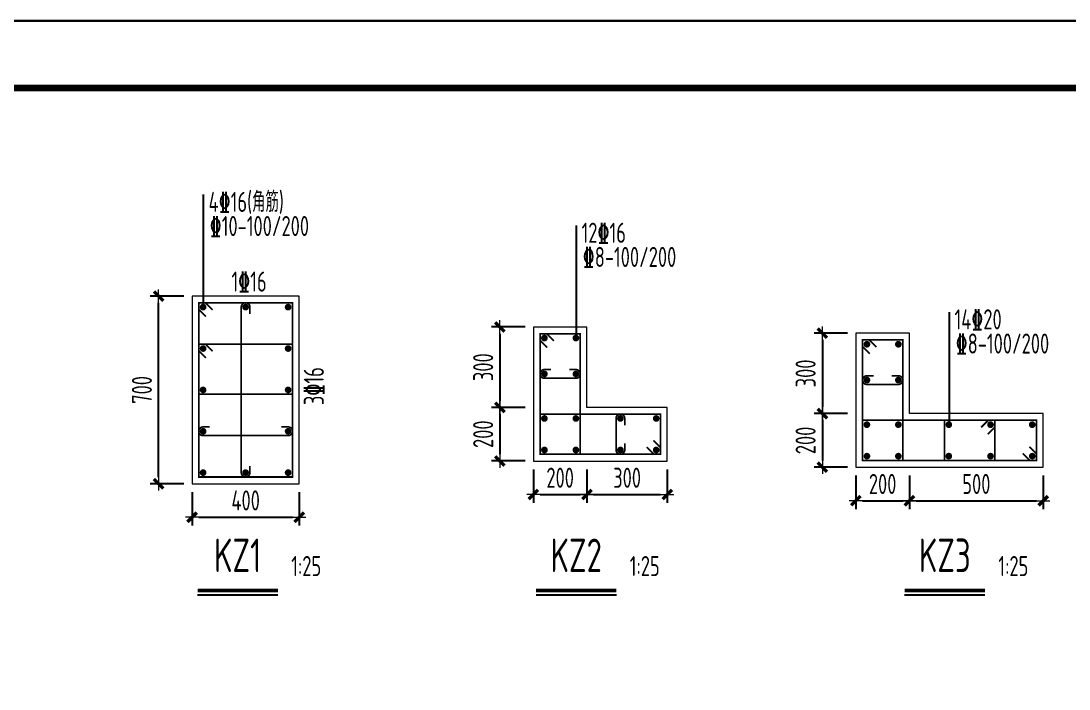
# Model space of a CAD drawing. Extents: x 580289 to 1106878, y -144605 to 78052.
# Drawn here: x 980489 to 996146, y 67977 to 77947 of the extents above; entities that cross this region are included whole.
import ezdxf
from ezdxf.enums import TextEntityAlignment as Align

# ---------------------------------------------------------------- set-up
doc = ezdxf.new("R2010")
doc.units = 0
doc.header["$LTSCALE"] = 100
doc.layers.get('0').update_dxf_attribs({"linetype": 'CONTINUOUS'})
doc.layers.get('Defpoints').update_dxf_attribs({"linetype": 'CONTINUOUS'})
for name, color, linetype, lineweight in [('REIN', 6, 'CONTINUOUS', 18), ('Z-柱大样外框', 7, 'CONTINUOUS', 18), ('Z-详图标注', 3, 'CONTINUOUS', 18)]:
    doc.layers.add(name, color=color, linetype=linetype, lineweight=lineweight)
for name, color, linetype in [('TEXT', 2, 'CONTINUOUS'), ('THICK', 6, 'CONTINUOUS'), ('THIN', 7, 'CONTINUOUS'), ('T图框', 7, 'CONTINUOUS'), ('图框', 254, 'CONTINUOUS')]:
    doc.layers.add(name, color=color, linetype=linetype)
doc.styles.get("Standard").update_dxf_attribs({"font": 'tssdeng.shx', "width": 0.7, "bigfont": 'tssdchn.shx'})
doc.styles.add('TCCAD_Dimension', font='Tssdeng.shx', dxfattribs={"width": 0.7, "bigfont": 'tssdchn.shx'})
doc.dimstyles.new('TCCAD_25_100', dxfattribs={"dimtxt": 300, "dimasz": 100, "dimexe": 125, "dimexo": 125, "dimgap": 100, "dimtad": 1, "dimdec": 0, "dimlfac": 0.25, "dimzin": 0, "dimdsep": 46, "dimtxsty": 'TCCAD_Dimension', "dimblk": '_TCDBK25_100', "dimcen": 0, "dimclrt": 7, "dimadec": 0, "dimazin": 0, "dimtfac": 1, "dimtdec": 0, "dimtix": 1, "dimtmove": 2, "dimatfit": 3, "dimfxl": 1, "dimtolj": 1, "dimtzin": 0, "dimarcsym": 0})

# ---------------------------------------------------------------- blocks, each defined once
blk = doc.blocks.new('_TCDBK25_100')
blk.add_line((-1, 0), (1, 0))
at = {"const_width": 0.5}
blk.add_lwpolyline([(-0.7, -0.7), (0.7, 0.7)], dxfattribs=at)
blk = doc.blocks.new('*D1652')
at = {"layer": 'Defpoints', "color": 0}
for p in [(983046, 71041), (984646, 71041), (984646, 70541)]:
    blk.add_point(p, dxfattribs=at)
at = {"layer": 'Z-详图标注', "color": 0, "lineweight": -2}
for p, q in [((983046, 70916), (983046, 70416)), ((984646, 70916), (984646, 70416)), ((983146, 70541), (984546, 70541))]:
    blk.add_line(p, q, dxfattribs=at)
at = {"layer": 'Z-详图标注', "color": 0, "lineweight": -2, "xscale": 100, "yscale": 100, "zscale": 100, "rotation": 180}
blk.add_blockref('_TCDBK25_100', (983046, 70541), dxfattribs=at)
at = {"layer": 'Z-详图标注', "color": 0, "lineweight": -2, "xscale": 100, "yscale": 100, "zscale": 100}
blk.add_blockref('_TCDBK25_100', (984646, 70541), dxfattribs=at)
at = {"layer": 'Z-详图标注', "color": 7, "insert": (983846, 70791), "char_height": 300, "attachment_point": 5, "style": 'TCCAD_Dimension'}
blk.add_mtext('\\A1;400', dxfattribs=at)
blk = doc.blocks.new('*D1653')
at = {"layer": 'Defpoints', "color": 0}
for p in [(982546, 73841), (983046, 73841), (983046, 71041)]:
    blk.add_point(p, dxfattribs=at)
at = {"layer": 'Z-详图标注', "color": 0, "lineweight": -2}
for p, q in [((982921, 73841), (982421, 73841)), ((982546, 71141), (982546, 73741)), ((982921, 71041), (982421, 71041))]:
    blk.add_line(p, q, dxfattribs=at)
at = {"layer": 'Z-详图标注', "color": 0, "lineweight": -2, "xscale": 100, "yscale": 100, "zscale": 100}
for p, rotation in [((982546, 73841), 90), ((982546, 71041), 270)]:
    blk.add_blockref('_TCDBK25_100', p, dxfattribs=dict(at, rotation=rotation))
at = {"layer": 'Z-详图标注', "color": 7, "insert": (982296, 72441), "char_height": 300, "attachment_point": 5, "rotation": 90, "style": 'TCCAD_Dimension'}
blk.add_mtext('\\A1;700', dxfattribs=at)
blk = doc.blocks.new('*D1654')
at = {"layer": 'Defpoints', "color": 0}
for p in [(988144, 73380), (987644, 72180), (988144, 72180)]:
    blk.add_point(p, dxfattribs=at)
at = {"layer": 'Z-详图标注', "color": 0, "lineweight": -2}
for p, q in [((988019, 73380), (987519, 73380)), ((987644, 73280), (987644, 72280)), ((988019, 72180), (987519, 72180))]:
    blk.add_line(p, q, dxfattribs=at)
at = {"layer": 'Z-详图标注', "color": 0, "lineweight": -2, "xscale": 100, "yscale": 100, "zscale": 100}
for p, rotation in [((987644, 73380), 90), ((987644, 72180), 270)]:
    blk.add_blockref('_TCDBK25_100', p, dxfattribs=dict(at, rotation=rotation))
at = {"layer": 'Z-详图标注', "color": 7, "insert": (987394, 72780), "char_height": 300, "attachment_point": 5, "rotation": 90, "style": 'TCCAD_Dimension'}
blk.add_mtext('\\A1;300', dxfattribs=at)
blk = doc.blocks.new('*D1655')
at = {"layer": 'Defpoints', "color": 0}
for p in [(988144, 72180), (987644, 71380), (988144, 71380)]:
    blk.add_point(p, dxfattribs=at)
at = {"layer": 'Z-详图标注', "color": 0, "lineweight": -2}
for p, q in [((988019, 72180), (987519, 72180)), ((987644, 72080), (987644, 71480)), ((988019, 71380), (987519, 71380))]:
    blk.add_line(p, q, dxfattribs=at)
at = {"layer": 'Z-详图标注', "color": 0, "lineweight": -2, "xscale": 100, "yscale": 100, "zscale": 100}
for p, rotation in [((987644, 72180), 90), ((987644, 71380), 270)]:
    blk.add_blockref('_TCDBK25_100', p, dxfattribs=dict(at, rotation=rotation))
at = {"layer": 'Z-详图标注', "color": 7, "insert": (987394, 71780), "char_height": 300, "attachment_point": 5, "rotation": 90, "style": 'TCCAD_Dimension'}
blk.add_mtext('\\A1;200', dxfattribs=at)
blk = doc.blocks.new('*D1656')
at = {"layer": 'Defpoints', "color": 0}
for p in [(988144, 71380), (988944, 71380), (988944, 70880)]:
    blk.add_point(p, dxfattribs=at)
at = {"layer": 'Z-详图标注', "color": 0, "lineweight": -2}
for p, q in [((988144, 71255), (988144, 70755)), ((988944, 71255), (988944, 70755)), ((988244, 70880), (988844, 70880))]:
    blk.add_line(p, q, dxfattribs=at)
at = {"layer": 'Z-详图标注', "color": 0, "lineweight": -2, "xscale": 100, "yscale": 100, "zscale": 100, "rotation": 180}
blk.add_blockref('_TCDBK25_100', (988144, 70880), dxfattribs=at)
at = {"layer": 'Z-详图标注', "color": 0, "lineweight": -2, "xscale": 100, "yscale": 100, "zscale": 100}
blk.add_blockref('_TCDBK25_100', (988944, 70880), dxfattribs=at)
at = {"layer": 'Z-详图标注', "color": 7, "insert": (988544, 71130), "char_height": 300, "attachment_point": 5, "style": 'TCCAD_Dimension'}
blk.add_mtext('\\A1;200', dxfattribs=at)
blk = doc.blocks.new('*D1657')
at = {"layer": 'Defpoints', "color": 0}
for p in [(988944, 71380), (990144, 71380), (990144, 70880)]:
    blk.add_point(p, dxfattribs=at)
at = {"layer": 'Z-详图标注', "color": 0, "lineweight": -2}
for p, q in [((988944, 71255), (988944, 70755)), ((990144, 71255), (990144, 70755)), ((989044, 70880), (990044, 70880))]:
    blk.add_line(p, q, dxfattribs=at)
at = {"layer": 'Z-详图标注', "color": 0, "lineweight": -2, "xscale": 100, "yscale": 100, "zscale": 100, "rotation": 180}
blk.add_blockref('_TCDBK25_100', (988944, 70880), dxfattribs=at)
at = {"layer": 'Z-详图标注', "color": 0, "lineweight": -2, "xscale": 100, "yscale": 100, "zscale": 100}
blk.add_blockref('_TCDBK25_100', (990144, 70880), dxfattribs=at)
at = {"layer": 'Z-详图标注', "color": 7, "insert": (989544, 71130), "char_height": 300, "attachment_point": 5, "style": 'TCCAD_Dimension'}
blk.add_mtext('\\A1;300', dxfattribs=at)
blk = doc.blocks.new('*D1721')
at = {"layer": 'Defpoints', "color": 0}
for p in [(992961, 73287), (992461, 72087), (992961, 72087)]:
    blk.add_point(p, dxfattribs=at)
at = {"layer": 'Z-详图标注', "color": 0, "lineweight": -2}
for p, q in [((992836, 73287), (992336, 73287)), ((992461, 73187), (992461, 72187)), ((992836, 72087), (992336, 72087))]:
    blk.add_line(p, q, dxfattribs=at)
at = {"layer": 'Z-详图标注', "color": 0, "lineweight": -2, "xscale": 100, "yscale": 100, "zscale": 100}
for p, rotation in [((992461, 73287), 90), ((992461, 72087), 270)]:
    blk.add_blockref('_TCDBK25_100', p, dxfattribs=dict(at, rotation=rotation))
at = {"layer": 'Z-详图标注', "color": 7, "insert": (992211, 72687), "char_height": 300, "attachment_point": 5, "rotation": 90, "style": 'TCCAD_Dimension'}
blk.add_mtext('\\A1;300', dxfattribs=at)
blk = doc.blocks.new('*D1722')
at = {"layer": 'Defpoints', "color": 0}
for p in [(992961, 72087), (992461, 71287), (992961, 71287)]:
    blk.add_point(p, dxfattribs=at)
at = {"layer": 'Z-详图标注', "color": 0, "lineweight": -2}
for p, q in [((992836, 72087), (992336, 72087)), ((992461, 71987), (992461, 71387)), ((992836, 71287), (992336, 71287))]:
    blk.add_line(p, q, dxfattribs=at)
at = {"layer": 'Z-详图标注', "color": 0, "lineweight": -2, "xscale": 100, "yscale": 100, "zscale": 100}
for p, rotation in [((992461, 72087), 90), ((992461, 71287), 270)]:
    blk.add_blockref('_TCDBK25_100', p, dxfattribs=dict(at, rotation=rotation))
at = {"layer": 'Z-详图标注', "color": 7, "insert": (992211, 71687), "char_height": 300, "attachment_point": 5, "rotation": 90, "style": 'TCCAD_Dimension'}
blk.add_mtext('\\A1;200', dxfattribs=at)
blk = doc.blocks.new('*D1723')
at = {"layer": 'Defpoints', "color": 0}
for p in [(992961, 71287), (993761, 71287), (993761, 70787)]:
    blk.add_point(p, dxfattribs=at)
at = {"layer": 'Z-详图标注', "color": 0, "lineweight": -2}
for p, q in [((992961, 71162), (992961, 70662)), ((993761, 71162), (993761, 70662)), ((993061, 70787), (993661, 70787))]:
    blk.add_line(p, q, dxfattribs=at)
at = {"layer": 'Z-详图标注', "color": 0, "lineweight": -2, "xscale": 100, "yscale": 100, "zscale": 100, "rotation": 180}
blk.add_blockref('_TCDBK25_100', (992961, 70787), dxfattribs=at)
at = {"layer": 'Z-详图标注', "color": 0, "lineweight": -2, "xscale": 100, "yscale": 100, "zscale": 100}
blk.add_blockref('_TCDBK25_100', (993761, 70787), dxfattribs=at)
at = {"layer": 'Z-详图标注', "color": 7, "insert": (993361, 71037), "char_height": 300, "attachment_point": 5, "style": 'TCCAD_Dimension'}
blk.add_mtext('\\A1;200', dxfattribs=at)
blk = doc.blocks.new('*D1724')
at = {"layer": 'Defpoints', "color": 0}
for p in [(993761, 71287), (995761, 71287), (995761, 70787)]:
    blk.add_point(p, dxfattribs=at)
at = {"layer": 'Z-详图标注', "color": 0, "lineweight": -2}
for p, q in [((993761, 71162), (993761, 70662)), ((995761, 71162), (995761, 70662)), ((993861, 70787), (995661, 70787))]:
    blk.add_line(p, q, dxfattribs=at)
at = {"layer": 'Z-详图标注', "color": 0, "lineweight": -2, "xscale": 100, "yscale": 100, "zscale": 100, "rotation": 180}
blk.add_blockref('_TCDBK25_100', (993761, 70787), dxfattribs=at)
at = {"layer": 'Z-详图标注', "color": 0, "lineweight": -2, "xscale": 100, "yscale": 100, "zscale": 100}
blk.add_blockref('_TCDBK25_100', (995761, 70787), dxfattribs=at)
at = {"layer": 'Z-详图标注', "color": 7, "insert": (994761, 71037), "char_height": 300, "attachment_point": 5, "style": 'TCCAD_Dimension'}
blk.add_mtext('\\A1;500', dxfattribs=at)
blk = doc.blocks.new('A$C72C84CBD')
at = {"layer": '图框', "color": 0}
for points in [[(0, 0), (0, 59400), (84100, 59400), (84100, 0)], [(0, 0), (84100, 0), (84100, 59400), (0, 59400)]]:
    blk.add_lwpolyline(points, close=True, dxfattribs=at)
at = {"layer": '图框', "color": 0, "const_width": 100}
blk.add_lwpolyline([(2500, 1000), (83100, 1000), (83100, 58400), (2500, 58400)], close=True, dxfattribs=at)
blk = doc.blocks.new('图框')
at = {"layer": 'T图框', "color": 4}
blk.add_blockref('A$C72C84CBD', (602717, 102744), dxfattribs=at)

msp = doc.modelspace()

# ---------------------------------------------------------------- linework, layer by layer
at = {"layer": 'REIN', "color": 210, "const_width": 25}
for points in [[(983251.6, 73535.1), (983145.5, 73641.2), (983145.5, 73741.2), (984545.5, 73741.2), (984545.5, 71141.2), (983145.5, 71141.2), (983145.5, 73741.2), (983245.5, 73741.2), (983351.6, 73635.1)], [(988349.9, 73073.7), (988243.8, 73179.7), (988243.8, 73279.7), (988843.8, 73279.7), (988843.8, 71479.7), (988243.8, 71479.7), (988243.8, 73279.7), (988343.8, 73279.7), (988449.9, 73173.7)], [(993167.5, 72981.1), (993061.4, 73087.2), (993061.4, 73187.2), (993661.4, 73187.2), (993661.4, 71387.2), (993061.4, 71387.2), (993061.4, 73187.2), (993161.4, 73187.2), (993267.5, 73081.1)], [(989937.8, 71685.8), (990043.8, 71579.7), (990043.8, 71479.7), (988243.8, 71479.7), (988243.8, 72079.7), (990043.8, 72079.7), (990043.8, 71479.7), (989943.8, 71479.7), (989837.8, 71585.8)], [(995555.4, 71593.2), (995661.4, 71487.2), (995661.4, 71387.2), (993061.4, 71387.2), (993061.4, 71987.2), (995661.4, 71987.2), (995661.4, 71387.2), (995561.4, 71387.2), (995455.4, 71493.2)]]:
    msp.add_lwpolyline(points, dxfattribs=at)
at = {"layer": 'REIN', "color": 6, "const_width": 25}
for points in [[(983910.5, 71306.2), (983910.5, 71206.2, -1), (983780.5, 71206.2), (983780.5, 73676.2, -1), (983910.5, 73676.2), (983910.5, 73576.2)], [(988678.8, 72744.7), (988778.8, 72744.7, -1), (988778.8, 72614.7), (988308.8, 72614.7, -1), (988308.8, 72744.7), (988408.8, 72744.7)], [(993496.4, 72652.2), (993596.4, 72652.2, -1), (993596.4, 72522.2), (993126.4, 72522.2, -1), (993126.4, 72652.2), (993226.4, 72652.2)], [(989508.8, 71644.7), (989508.8, 71544.7, -1), (989378.8, 71544.7), (989378.8, 72014.7, -1), (989508.8, 72014.7), (989508.8, 71914.7)], [(984380.5, 71888.7), (984480.5, 71888.7, -1), (984480.5, 71758.7), (983210.5, 71758.7, -1), (983210.5, 71888.7), (983310.5, 71888.7)]]:
    msp.add_lwpolyline(points, format="xyb", dxfattribs=at)
at = {"layer": 'REIN', "color": 6, "const_width": 50}
for points in [[(983185.5, 73676.2, 1), (983235.5, 73676.2, 1)], [(983820.5, 73676.2, 1), (983870.5, 73676.2, 1)], [(984455.5, 73676.2, 1), (984505.5, 73676.2, 1)], [(988333.8, 73214.7, 1), (988283.8, 73214.7, 1)], [(988803.8, 73214.7, 1), (988753.8, 73214.7, 1)], [(993126.4, 73097.2, 1), (993126.4, 73147.2, 1)], [(993596.4, 73097.2, 1), (993596.4, 73147.2, 1)], [(983185.5, 73058.7, 1), (983235.5, 73058.7, 1)], [(984455.5, 73058.7, 1), (984505.5, 73058.7, 1)], [(988333.8, 72679.7, 1), (988283.8, 72679.7, 1)], [(988803.8, 72679.7, 1), (988753.8, 72679.7, 1)], [(983185.5, 72441.2, 1), (983235.5, 72441.2, 1)], [(984455.5, 72441.2, 1), (984505.5, 72441.2, 1)], [(993126.4, 72562.2, 1), (993126.4, 72612.2, 1)], [(993596.4, 72562.2, 1), (993596.4, 72612.2, 1)], [(988333.8, 72014.7, 1), (988283.8, 72014.7, 1)], [(988803.8, 72014.7, 1), (988753.8, 72014.7, 1)], [(989468.8, 72014.7, 1), (989418.8, 72014.7, 1)], [(990003.8, 72014.7, 1), (989953.8, 72014.7, 1)], [(983185.5, 71823.7, 1), (983235.5, 71823.7, 1)], [(984455.5, 71823.7, 1), (984505.5, 71823.7, 1)], [(993126.4, 71897.2, 1), (993126.4, 71947.2, 1)], [(993596.4, 71897.2, 1), (993596.4, 71947.2, 1)], [(994349.8, 71897.2, 1), (994349.8, 71947.2, 1)], [(994973.1, 71897.2, 1), (994973.1, 71947.2, 1)], [(995596.4, 71897.2, 1), (995596.4, 71947.2, 1)], [(988333.8, 71544.7, 1), (988283.8, 71544.7, 1)], [(988803.8, 71544.7, 1), (988753.8, 71544.7, 1)], [(989468.8, 71544.7, 1), (989418.8, 71544.7, 1)], [(990003.8, 71544.7, 1), (989953.8, 71544.7, 1)], [(993126.4, 71427.2, 1), (993126.4, 71477.2, 1)], [(993596.4, 71427.2, 1), (993596.4, 71477.2, 1)], [(994349.8, 71427.2, 1), (994349.8, 71477.2, 1)], [(994973.1, 71427.2, 1), (994973.1, 71477.2, 1)], [(995596.4, 71427.2, 1), (995596.4, 71477.2, 1)], [(983185.5, 71206.2, 1), (983235.5, 71206.2, 1)], [(983820.5, 71206.2, 1), (983870.5, 71206.2, 1)], [(984455.5, 71206.2, 1), (984505.5, 71206.2, 1)]]:
    msp.add_lwpolyline(points, format="xyb", close=True, dxfattribs=at)
at = {"layer": 'REIN', "color": 6, "const_width": 25}
for points in [[(983251.6, 72917.6), (983145.5, 73023.7), (983145.5, 73123.7), (984545.5, 73123.7), (984545.5, 72376.2), (983145.5, 72376.2), (983145.5, 73123.7), (983245.5, 73123.7), (983351.6, 73017.6)], [(994832, 71881.1), (994938.1, 71987.2), (995038.1, 71987.2), (995038.1, 71387.2), (994284.8, 71387.2), (994284.8, 71987.2), (995038.1, 71987.2), (995038.1, 71887.2), (994932, 71781.1)]]:
    msp.add_lwpolyline(points, dxfattribs=at)
at = {"layer": 'TEXT'}
for p, q in [((983211.5, 75356.5), (983210.4, 73701.2)), ((988783.6, 74895.5), (988782.5, 73240.2)), ((994354.5, 73602.9), (994353.4, 71947.6))]:
    msp.add_line(p, q, dxfattribs=at)
at = {"layer": 'THICK', "const_width": 50}
for points in [[(983127, 69447.2), (984327, 69447.2)], [(988183.3, 69447.2), (989383.3, 69447.2)], [(993689.7, 69447.2), (994889.7, 69447.2)]]:
    msp.add_lwpolyline(points, dxfattribs=at)
at = {"layer": 'THIN'}
for p, q in [((983127, 69382.2), (984327, 69382.2)), ((988183.3, 69382.2), (989383.3, 69382.2)), ((993689.7, 69382.2), (994889.7, 69382.2))]:
    msp.add_line(p, q, dxfattribs=at)
at = {"layer": 'Z-柱大样外框'}
for points in [[(983045.5, 71041.2), (984645.5, 71041.2), (984645.5, 73841.2), (983045.5, 73841.2), (983045.5, 71041.2)], [(988143.8, 73379.7), (988143.8, 71379.7), (990143.8, 71379.7), (990143.8, 72179.7), (988943.8, 72179.7), (988943.8, 73379.7)], [(995761.4, 72087.2), (993761.4, 72087.2), (993761.4, 73287.2), (992961.4, 73287.2), (992961.4, 71287.2), (995761.4, 71287.2)]]:
    msp.add_lwpolyline(points, close=True, dxfattribs=at)

# ---------------------------------------------------------------- block references
at = {"layer": 'T图框'}
msp.add_blockref('图框', (322103.4, -84196.5), dxfattribs=at)

# ---------------------------------------------------------------- texts
at = {"layer": 'TEXT', "width": 0.7}
for s, p in [('4\x8416(角筋)', (983292, 75097.3)), ('\x8410-100/200', (983308.8, 74736.4)), ('12\x8416', (988864.1, 74636.3)), ('\x848-100/200', (988880.8, 74275.4)), ('14\x8420', (994435, 73343.7)), ('\x848-100/200', (994451.7, 72982.8))]:
    msp.add_text(s, height=300, dxfattribs=at).set_placement(p)
msp.add_text('1\x8416', height=300, dxfattribs=at).set_placement((983896.9, 74057.5), align=Align.MIDDLE)
msp.add_text('3\x8416', height=300, rotation=90, dxfattribs=at).set_placement((984863.8, 72497.8), align=Align.MIDDLE)
for s, p in [('KZ1', (983727, 69572.2)), ('KZ2', (988783.3, 69572.2)), ('KZ3', (994289.7, 69572.2))]:
    msp.add_text(s, height=500, dxfattribs=at).set_placement(p, align=Align.BOTTOM_CENTER)
for p in [(984527, 69572.2), (989583.3, 69572.2), (995089.7, 69572.2)]:
    msp.add_text('1:25', height=300, dxfattribs=at).set_placement(p, align=Align.BOTTOM_LEFT)

# ---------------------------------------------------------------- dimensions: what is measured, and where the dimension line sits
at = {"layer": 'Z-详图标注'}
for base, p1, p2, angle, picture, middle in [((982545.5, 73841.2), (983045.5, 71041.2), (983045.5, 73841.2), 90, '*D1653', (982295.5, 72441.2)), ((987643.8, 72179.7), (988143.8, 73379.7), (988143.8, 72179.7), 270, '*D1654', (987393.8, 72779.7)), ((992461.4, 72087.2), (992961.4, 73287.2), (992961.4, 72087.2), 270, '*D1721', (992211.4, 72687.2)), ((987643.8, 71379.7), (988143.8, 72179.7), (988143.8, 71379.7), 270, '*D1655', (987393.8, 71779.7)), ((992461.4, 71287.2), (992961.4, 72087.2), (992961.4, 71287.2), 270, '*D1722', (992211.4, 71687.2))]:
    dim = msp.add_linear_dim(base=base, p1=p1, p2=p2, angle=angle, dimstyle='TCCAD_25_100', dxfattribs=at)
    dim.commit()
    dim.dimension.update_dxf_attribs({"geometry": picture, "text_midpoint": middle})
for base, p1, p2, picture, middle in [((988943.8, 70879.7), (988143.8, 71379.7), (988943.8, 71379.7), '*D1656', (988543.8, 71129.7)), ((990143.8, 70879.7), (988943.8, 71379.7), (990143.8, 71379.7), '*D1657', (989543.8, 71129.7)), ((993761.4, 70787.2), (992961.4, 71287.2), (993761.4, 71287.2), '*D1723', (993361.4, 71037.2)), ((995761.4, 70787.2), (993761.4, 71287.2), (995761.4, 71287.2), '*D1724', (994761.4, 71037.2)), ((984645.5, 70541.2), (983045.5, 71041.2), (984645.5, 71041.2), '*D1652', (983845.5, 70791.2))]:
    dim = msp.add_linear_dim(base=base, p1=p1, p2=p2, dimstyle='TCCAD_25_100', dxfattribs=at)
    dim.commit()
    dim.dimension.update_dxf_attribs({"geometry": picture, "text_midpoint": middle})

doc.saveas('drawing.dxf')
